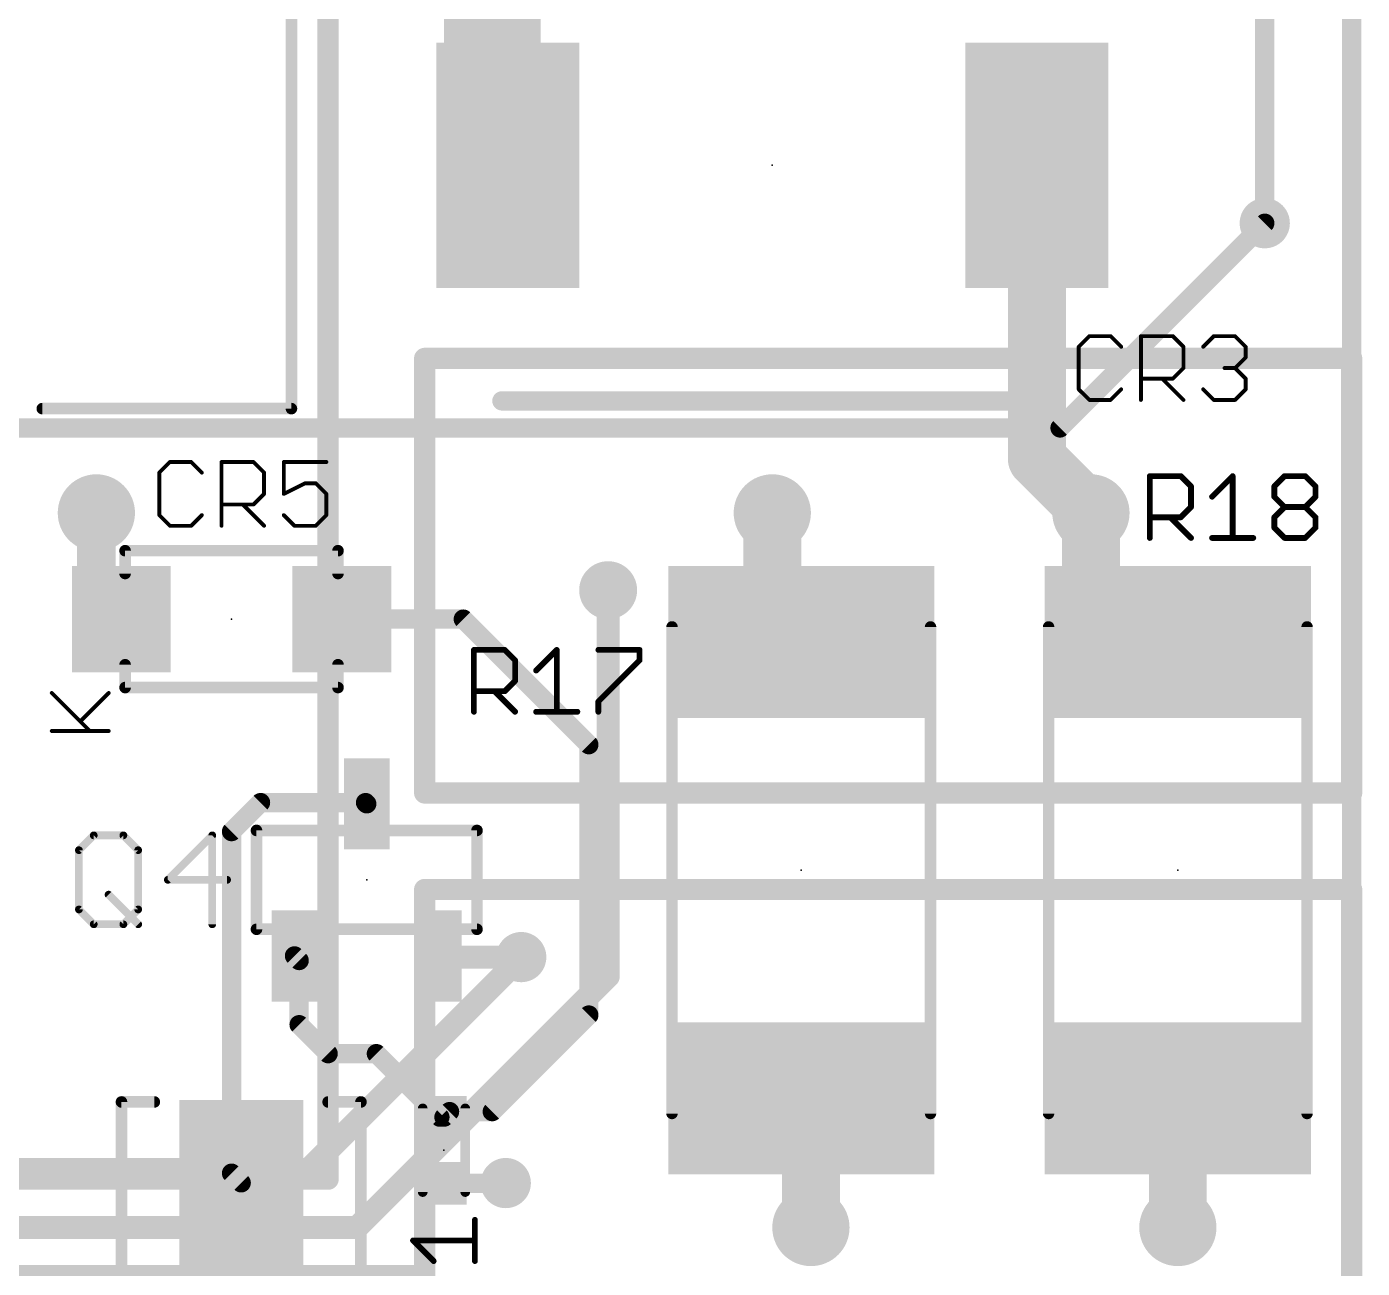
# Model space of a CAD drawing. Extents: x -19 to 124, y 0 to 88.
# Drawn here: x 83.67 to 101.23, y 42.64 to 58.97 of the extents above; entities that cross this region are included whole.
import ezdxf

# ---------------------------------------------------------------- set-up
doc = ezdxf.new("R2010")
doc.units = 0
for name, color, linetype in [('1', 12, 'CONTINUOUS'), ('15', 21, 'CONTINUOUS'), ('16', 132, 'CONTINUOUS'), ('18', 110, 'CONTINUOUS'), ('2', 110, 'CONTINUOUS'), ('21', 253, 'CONTINUOUS'), ('23', 53, 'CONTINUOUS'), ('25', 253, 'CONTINUOUS')]:
    doc.layers.add(name, color=color, linetype=linetype)

# ---------------------------------------------------------------- blocks, each defined once
blk = doc.blocks.new('RECT')
blk.add_solid([(-0.5, -0.5), (0.5, -0.5), (-0.5, 0.5), (0.5, 0.5)])
blk = doc.blocks.new('ROUNDV')
at = {"const_width": 0.5}
blk.add_lwpolyline([(0, -0.25, 1), (0, 0.25, 1), (0, -0.25)], format="xyb", dxfattribs=at)

msp = doc.modelspace()

# ---------------------------------------------------------------- linework, layer by layer
at = {"layer": '1'}
for points, const_width in [([(89.789, 61.341), (89.789, 57.3532)], 1.27), ([(99.949, 56.388), (99.949, 61.837)], 0.254), ([(89.789, 57.3532), (89.9922, 57.15)], 1.27), ([(96.9518, 57.15), (96.9518, 53.2892)], 0.762), ([(96.9518, 53.2892), (97.663, 52.578)], 0.762), ([(93.472, 52.578), (93.472, 50.879)], 0.762), ([(97.663, 50.879), (97.663, 52.578)], 0.762), ([(84.582, 51.181), (84.582, 52.578)], 0.508), ([(84.91, 51.181), (84.582, 51.181)], 0.508), ([(87.81, 51.181), (89.408, 51.181)], 0.254), ([(89.408, 51.181), (91.059, 49.53)], 0.254), ([(93.472, 50.879), (93.853, 50.879)], 0.762), ([(98.806, 50.879), (97.663, 50.879)], 0.762), ([(91.059, 49.53), (91.059, 45.974)], 0.254), ([(86.36, 48.387), (86.741, 48.768)], 0.254), ([(86.741, 48.768), (88.122, 48.768)], 0.254), ([(88.122, 48.768), (88.138, 48.752)], 0.254), ([(86.36, 43.8942), (86.36, 48.387)], 0.254), ([(89.088, 46.736), (89.088, 46.752)], 0.3048), ([(87.249, 46.691), (87.188, 46.752)], 0.254), ([(87.249, 45.847), (87.249, 46.691)], 0.254), ([(90.17, 46.736), (89.088, 46.736)], 0.3048), ([(91.059, 45.974), (89.789, 44.704)], 0.254), ([(87.63, 45.466), (87.249, 45.847)], 0.254), ([(88.265, 45.466), (87.63, 45.466)], 0.254), ([(89.1, 44.631), (88.265, 45.466)], 0.254), ([(93.853, 44.879), (93.98, 44.752)], 0.762), ([(98.806, 44.879), (98.806, 43.18)], 0.762), ([(93.98, 44.752), (93.98, 43.18)], 0.762), ([(89.227, 44.704), (89.154, 44.631)], 0.254), ([(89.789, 44.704), (89.227, 44.704)], 0.254), ([(89.154, 44.631), (89.1, 44.631)], 0.254), ([(86.487, 43.7672), (86.36, 43.8942)], 0.254), ([(89.154, 43.761), (89.916, 43.761)], 0.254), ([(89.916, 43.761), (89.9668, 43.7642)], 0.254)]:
    msp.add_lwpolyline(points, dxfattribs=dict(at, const_width=const_width))
for points, const_width in [([(90.0135, 57.5777, 1), (89.5645, 57.1287)], 0.635), ([(89.4715, 57.3532, 1), (90.1065, 57.3532)], 0.635), ([(89.7677, 56.9255, 1), (90.2167, 57.3745)], 0.635), ([(97.1423, 57.15, 1), (96.7613, 57.15)], 0.381), ([(99.8855, 56.388, 1), (100.0125, 56.388)], 0.127), ([(97.0865, 53.4239, 1), (96.8171, 53.1545)], 0.381), ([(96.7613, 53.2892, 1), (97.1423, 53.2892)], 0.381), ([(93.6625, 52.578, 1), (93.2815, 52.578)], 0.381), ([(97.8535, 52.578, 1), (97.4725, 52.578)], 0.381), ([(97.5283, 52.4433, 1), (97.7977, 52.7127)], 0.381), ([(84.709, 52.578, 1), (84.455, 52.578)], 0.254), ([(84.582, 51.308, 1), (84.582, 51.054)], 0.254), ([(84.455, 51.181, 1), (84.709, 51.181)], 0.254), ([(84.91, 51.054, 1), (84.91, 51.308)], 0.254), ([(87.81, 51.2445, 1), (87.81, 51.1175)], 0.127), ([(89.4529, 51.2259, 1), (89.3631, 51.1361)], 0.127), ([(89.408, 51.1175, 1), (89.408, 51.2445)], 0.127), ([(93.472, 51.0695, 1), (93.472, 50.6885)], 0.381), ([(93.853, 50.6885, 1), (93.853, 51.0695)], 0.381), ([(97.663, 51.0695, 1), (97.663, 50.6885)], 0.381), ([(98.806, 50.6885, 1), (98.806, 51.0695)], 0.381), ([(93.2815, 50.879, 1), (93.6625, 50.879)], 0.381), ([(97.4725, 50.879, 1), (97.8535, 50.879)], 0.381), ([(91.1225, 49.53, 1), (90.9955, 49.53)], 0.127), ([(91.0141, 49.4851, 1), (91.1039, 49.5749)], 0.127), ([(86.741, 48.8315, 1), (86.741, 48.7045)], 0.127), ([(86.7859, 48.7231, 1), (86.6961, 48.8129)], 0.127), ([(88.1669, 48.8129, 1), (88.0771, 48.7231)], 0.127), ([(88.0931, 48.7071, 1), (88.1829, 48.7969)], 0.127), ([(88.122, 48.7045, 1), (88.122, 48.8315)], 0.127), ([(86.4235, 48.387, 1), (86.2965, 48.387)], 0.127), ([(86.3151, 48.4319, 1), (86.4049, 48.3421)], 0.127), ([(89.1642, 46.752, 1), (89.0118, 46.752)], 0.1524), ([(87.2329, 46.7969, 1), (87.1431, 46.7071)], 0.127), ([(87.3125, 46.691, 1), (87.1855, 46.691)], 0.127), ([(87.2041, 46.6461, 1), (87.2939, 46.7359)], 0.127), ([(89.088, 46.8122, 1), (89.088, 46.6598)], 0.1524), ([(89.0118, 46.736, 1), (89.1642, 46.736)], 0.1524), ([(90.17, 46.6598, 1), (90.17, 46.8122)], 0.1524), ([(90.9955, 45.974, 1), (91.1225, 45.974)], 0.127), ([(91.1039, 45.9291, 1), (91.0141, 46.0189)], 0.127), ([(87.2939, 45.8919, 1), (87.2041, 45.8021)], 0.127), ([(87.1855, 45.847, 1), (87.3125, 45.847)], 0.127), ([(87.63, 45.5295, 1), (87.63, 45.4025)], 0.127), ([(87.5851, 45.4211, 1), (87.6749, 45.5109)], 0.127), ([(88.3099, 45.5109, 1), (88.2201, 45.4211)], 0.127), ([(88.265, 45.4025, 1), (88.265, 45.5295)], 0.127), ([(93.9877, 45.0137, 1), (93.7183, 44.7443)], 0.381), ([(98.9965, 44.879, 1), (98.6155, 44.879)], 0.381), ([(94.1705, 44.752, 1), (93.7895, 44.752)], 0.381), ([(93.8453, 44.6173, 1), (94.1147, 44.8867)], 0.381), ([(89.227, 44.7675, 1), (89.227, 44.6405)], 0.127), ([(89.2719, 44.6591, 1), (89.1821, 44.7489)], 0.127), ([(89.7441, 44.7489, 1), (89.8339, 44.6591)], 0.127), ([(89.789, 44.6405, 1), (89.789, 44.7675)], 0.127), ([(89.1, 44.6945, 1), (89.1, 44.5675)], 0.127), ([(89.0551, 44.5861, 1), (89.1449, 44.6759)], 0.127), ([(89.1091, 44.6759, 1), (89.1989, 44.5861)], 0.127), ([(89.154, 44.5675, 1), (89.154, 44.6945)], 0.127), ([(86.4049, 43.9391, 1), (86.3151, 43.8493)], 0.127), ([(86.2965, 43.8942, 1), (86.4235, 43.8942)], 0.127), ([(86.4421, 43.7223, 1), (86.5319, 43.8121)], 0.127), ([(89.154, 43.8245, 1), (89.154, 43.6975)], 0.127), ([(89.912, 43.8244, 1), (89.92, 43.6976)], 0.127), ([(89.916, 43.6975, 1), (89.916, 43.8245)], 0.127), ([(89.9708, 43.7008, 1), (89.9628, 43.8276)], 0.127), ([(93.7895, 43.18, 1), (94.1705, 43.18)], 0.381), ([(98.6155, 43.18, 1), (98.9965, 43.18)], 0.381)]:
    msp.add_lwpolyline(points, format="xyb", dxfattribs=dict(at, const_width=const_width))
at = {"layer": '15', "const_width": 0.2794}
for points in [[(87.63, 43.815), (87.63, 66.04)], [(88.9, 54.61), (101.092, 54.61)], [(88.9, 48.895), (88.9, 54.61)], [(101.092, 54.61), (101.092, 48.895)], [(101.092, 48.895), (88.9, 48.895)], [(88.9, 47.625), (101.092, 47.625)], [(88.9, 42.545), (88.9, 47.625)], [(101.092, 47.625), (101.092, 32.258)], [(80.01, 43.815), (87.63, 43.815)], [(68.58, 42.545), (88.9, 42.545)]]:
    msp.add_lwpolyline(points, dxfattribs=at)
at = {"layer": '15', "const_width": 0.1397}
for points in [[(88.9, 54.6799, 1), (88.9, 54.5401)], [(88.9699, 54.61, 1), (88.8302, 54.61)], [(101.1619, 54.61, 1), (101.0221, 54.61)], [(101.092, 54.5401, 1), (101.092, 54.6799)], [(88.9, 48.9649, 1), (88.9, 48.8252)], [(101.092, 48.8252, 1), (101.092, 48.9649)], [(88.8302, 48.895, 1), (88.9699, 48.895)], [(101.0221, 48.895, 1), (101.1619, 48.895)], [(88.9, 47.6949, 1), (88.9, 47.5551)], [(88.9699, 47.625, 1), (88.8302, 47.625)], [(101.1619, 47.625, 1), (101.0221, 47.625)], [(101.092, 47.5551, 1), (101.092, 47.6949)], [(87.63, 43.7452, 1), (87.63, 43.8849)], [(87.5602, 43.815, 1), (87.6999, 43.815)], [(88.9, 42.4751, 1), (88.9, 42.6149)]]:
    msp.add_lwpolyline(points, format="xyb", dxfattribs=at)
at = {"layer": '16'}
for points, const_width in [([(97.2566, 53.6956), (99.949, 56.388)], 0.254), ([(56.2356, 53.6956), (97.2566, 53.6956)], 0.254), ([(91.313, 46.482), (91.313, 51.562)], 0.3048), ([(87.376, 43.942), (90.17, 46.736)], 0.3048), ([(88.011, 43.18), (91.313, 46.482)], 0.3048), ([(65.659, 43.942), (87.376, 43.942)], 0.3048), ([(77.47, 43.18), (88.011, 43.18)], 0.3048)]:
    msp.add_lwpolyline(points, dxfattribs=dict(at, const_width=const_width))
for points, const_width in [([(99.9939, 56.3431, 1), (99.9041, 56.4329)], 0.127), ([(97.2117, 53.7405, 1), (97.3015, 53.6507)], 0.127), ([(97.2566, 53.6321, 1), (97.2566, 53.7591)], 0.127), ([(91.3892, 51.562, 1), (91.2368, 51.562)], 0.1524), ([(90.2239, 46.6821, 1), (90.1161, 46.7899)], 0.1524), ([(91.2368, 46.482, 1), (91.3892, 46.482)], 0.1524), ([(91.3669, 46.4281, 1), (91.2591, 46.5359)], 0.1524), ([(87.376, 43.8658, 1), (87.376, 44.0182)], 0.1524), ([(87.3221, 43.9959, 1), (87.4299, 43.8881)], 0.1524), ([(87.9571, 43.2339, 1), (88.0649, 43.1261)], 0.1524), ([(88.011, 43.1038, 1), (88.011, 43.2562)], 0.1524)]:
    msp.add_lwpolyline(points, format="xyb", dxfattribs=dict(at, const_width=const_width))
at = {"layer": '2', "const_width": 0.254}
msp.add_lwpolyline([(101.092, 32.258), (101.092, 82.042)], dxfattribs=at)
at = {"layer": '21'}
for points, const_width in [([(87.1474, 53.9496), (87.1474, 66.7004)], 0.1524), ([(89.916, 54.0512), (97.028, 54.0512)], 0.254), ([(83.8708, 53.9496), (87.1474, 53.9496)], 0.1524), ([(87.76, 52.081), (84.96, 52.081)], 0.1524), ([(84.96, 52.081), (84.96, 51.781)], 0.1524), ([(87.76, 51.781), (87.76, 52.081)], 0.1524), ([(92.153, 51.079), (92.153, 44.679)], 0.15), ([(95.553, 51.079), (95.553, 44.679)], 0.15), ([(97.106, 51.079), (97.106, 44.679)], 0.15), ([(100.506, 51.079), (100.506, 44.679)], 0.15), ([(84.96, 50.581), (84.96, 50.281)], 0.1524), ([(87.76, 50.281), (87.76, 50.581)], 0.1524), ([(84.96, 50.281), (87.76, 50.281)], 0.1524), ([(84.4947, 49.7098), (83.9948, 50.2097)], 0.0508), ([(84.3697, 49.8347), (84.7446, 50.2097)], 0.0508), ([(83.9948, 49.7098), (84.7446, 49.7098)], 0.0508), ([(89.588, 48.402), (86.688, 48.402)], 0.1524), ([(86.688, 48.402), (86.688, 47.102)], 0.1524), ([(89.588, 47.102), (89.588, 48.402)], 0.1524), ([(86.688, 47.102), (89.588, 47.102)], 0.1524), ([(84.9122, 44.831), (84.9122, 38.989)], 0.1524), ([(85.344, 44.831), (84.9122, 44.831)], 0.1524), ([(88.0618, 44.831), (87.63, 44.831)], 0.1524), ([(88.0618, 38.989), (88.0618, 44.831)], 0.1524), ([(88.874, 43.646), (88.874, 44.746)], 0.127), ([(89.434, 43.646), (89.434, 44.746)], 0.127)]:
    msp.add_lwpolyline(points, dxfattribs=dict(at, const_width=const_width))
for points, const_width in [([(89.916, 54.1147, 1), (89.916, 53.9877)], 0.127), ([(97.028, 53.9877, 1), (97.028, 54.1147)], 0.127), ([(83.8708, 53.9877, 1), (83.8708, 53.9115)], 0.0762), ([(87.1093, 53.9496, 1), (87.1855, 53.9496)], 0.0762), ([(87.1474, 53.9115, 1), (87.1474, 53.9877)], 0.0762), ([(84.96, 52.1191, 1), (84.96, 52.0429)], 0.0762), ([(84.9981, 52.081, 1), (84.9219, 52.081)], 0.0762), ([(87.7981, 52.081, 1), (87.7219, 52.081)], 0.0762), ([(87.76, 52.0429, 1), (87.76, 52.1191)], 0.0762), ([(84.9219, 51.781, 1), (84.9981, 51.781)], 0.0762), ([(87.7219, 51.781, 1), (87.7981, 51.781)], 0.0762), ([(92.1905, 51.079, 1), (92.1155, 51.079)], 0.075), ([(95.5905, 51.079, 1), (95.5155, 51.079)], 0.075), ([(97.1435, 51.079, 1), (97.0685, 51.079)], 0.075), ([(100.5435, 51.079, 1), (100.4685, 51.079)], 0.075), ([(84.9981, 50.581, 1), (84.9219, 50.581)], 0.0762), ([(87.7981, 50.581, 1), (87.7219, 50.581)], 0.0762), ([(84.96, 50.3191, 1), (84.96, 50.2429)], 0.0762), ([(84.9219, 50.281, 1), (84.9981, 50.281)], 0.0762), ([(87.7219, 50.281, 1), (87.7981, 50.281)], 0.0762), ([(87.76, 50.2429, 1), (87.76, 50.3191)], 0.0762), ([(84.0037, 50.2186, 1), (83.9858, 50.2007)], 0.0254), ([(84.7536, 50.2007, 1), (84.7356, 50.2186)], 0.0254), ([(83.9948, 49.7225, 1), (83.9948, 49.6971)], 0.0254), ([(84.3607, 49.8437, 1), (84.3787, 49.8258)], 0.0254), ([(84.4857, 49.7008, 1), (84.5036, 49.7188)], 0.0254), ([(84.7446, 49.6971, 1), (84.7446, 49.7225)], 0.0254), ([(86.688, 48.4401, 1), (86.688, 48.3639)], 0.0762), ([(86.7261, 48.402, 1), (86.6499, 48.402)], 0.0762), ([(89.6261, 48.402, 1), (89.5499, 48.402)], 0.0762), ([(89.588, 48.3639, 1), (89.588, 48.4401)], 0.0762), ([(86.688, 47.1401, 1), (86.688, 47.0639)], 0.0762), ([(86.6499, 47.102, 1), (86.7261, 47.102)], 0.0762), ([(89.5499, 47.102, 1), (89.6261, 47.102)], 0.0762), ([(89.588, 47.0639, 1), (89.588, 47.1401)], 0.0762), ([(84.9503, 44.831, 1), (84.8741, 44.831)], 0.0762), ([(84.9122, 44.8691, 1), (84.9122, 44.7929)], 0.0762), ([(85.344, 44.7929, 1), (85.344, 44.8691)], 0.0762), ([(87.63, 44.8691, 1), (87.63, 44.7929)], 0.0762), ([(88.0999, 44.831, 1), (88.0237, 44.831)], 0.0762), ([(88.0618, 44.7929, 1), (88.0618, 44.8691)], 0.0762), ([(88.9058, 44.746, 1), (88.8423, 44.746)], 0.0635), ([(89.4657, 44.746, 1), (89.4022, 44.746)], 0.0635), ([(92.1155, 44.679, 1), (92.1905, 44.679)], 0.075), ([(95.5155, 44.679, 1), (95.5905, 44.679)], 0.075), ([(97.0685, 44.679, 1), (97.1435, 44.679)], 0.075), ([(100.4685, 44.679, 1), (100.5435, 44.679)], 0.075), ([(88.8423, 43.646, 1), (88.9058, 43.646)], 0.0635), ([(89.4022, 43.646, 1), (89.4657, 43.646)], 0.0635)]:
    msp.add_lwpolyline(points, format="xyb", dxfattribs=dict(at, const_width=const_width))
at = {"layer": '23'}
for p in [(93.472, 57.15), (86.36, 51.181), (93.853, 47.879), (98.806, 47.879), (88.138, 47.752), (89.154, 44.196)]:
    msp.add_point(p, dxfattribs=at)
at = {"layer": '25'}
for points, const_width in [([(97.6418, 54.9028), (97.5019, 54.763)], 0.0508), ([(97.9214, 54.9028), (97.6418, 54.9028)], 0.0508), ([(98.0612, 54.763), (97.9214, 54.9028)], 0.0508), ([(98.3205, 54.0639), (98.3205, 54.9028)], 0.0508), ([(98.3205, 54.9028), (98.74, 54.9028)], 0.0508), ([(98.74, 54.9028), (98.8798, 54.763)], 0.0508), ([(99.1391, 54.763), (99.2789, 54.9028)], 0.0508), ([(99.2789, 54.9028), (99.5585, 54.9028)], 0.0508), ([(99.5585, 54.9028), (99.6984, 54.763)], 0.0508), ([(97.5019, 54.763), (97.5019, 54.2037)], 0.0508), ([(98.8798, 54.763), (98.8798, 54.4834)], 0.0508), ([(99.6984, 54.6232), (99.5585, 54.4834)], 0.0508), ([(99.6984, 54.763), (99.6984, 54.6232)], 0.0508), ([(98.8798, 54.4834), (98.74, 54.3435)], 0.0508), ([(99.5585, 54.4834), (99.4187, 54.4834)], 0.0508), ([(99.5585, 54.4834), (99.6984, 54.3435)], 0.0508), ([(98.74, 54.3435), (98.3205, 54.3435)], 0.0508), ([(98.6001, 54.3435), (98.8798, 54.0639)], 0.0508), ([(99.6984, 54.3435), (99.6984, 54.2037)], 0.0508), ([(97.5019, 54.2037), (97.6418, 54.0639)], 0.0508), ([(97.9214, 54.0639), (98.0612, 54.2037)], 0.0508), ([(99.2789, 54.0639), (99.1391, 54.2037)], 0.0508), ([(99.6984, 54.2037), (99.5585, 54.0639)], 0.0508), ([(97.6418, 54.0639), (97.9214, 54.0639)], 0.0508), ([(99.5585, 54.0639), (99.2789, 54.0639)], 0.0508), ([(85.5498, 53.2478), (85.4099, 53.108)], 0.0508), ([(85.8294, 53.2478), (85.5498, 53.2478)], 0.0508), ([(85.9692, 53.108), (85.8294, 53.2478)], 0.0508), ([(86.2285, 52.4089), (86.2285, 53.2478)], 0.0508), ([(86.2285, 53.2478), (86.648, 53.2478)], 0.0508), ([(86.648, 53.2478), (86.7878, 53.108)], 0.0508), ([(87.6064, 53.2478), (87.0471, 53.2478)], 0.0508), ([(87.0471, 53.2478), (87.0471, 52.8284)], 0.0508), ([(85.4099, 53.108), (85.4099, 52.5487)], 0.0508), ([(86.7878, 53.108), (86.7878, 52.8284)], 0.0508), ([(98.4372, 52.2486), (98.4372, 53.0621)], 0.0762), ([(98.4372, 53.0621), (98.844, 53.0621)], 0.0762), ([(98.844, 53.0621), (98.9796, 52.9265)], 0.0762), ([(99.2558, 52.7909), (99.527, 53.0621)], 0.0762), ([(99.527, 53.0621), (99.527, 52.2486)], 0.0762), ([(100.0744, 52.9265), (100.21, 53.0621)], 0.0762), ([(100.21, 53.0621), (100.4811, 53.0621)], 0.0762), ([(100.4811, 53.0621), (100.6167, 52.9265)], 0.0762), ([(87.0471, 52.8284), (87.3267, 52.9682)], 0.0508), ([(87.3267, 52.9682), (87.4665, 52.9682)], 0.0508), ([(87.4665, 52.9682), (87.6064, 52.8284)], 0.0508), ([(98.9796, 52.9265), (98.9796, 52.6553)], 0.0762), ([(100.0744, 52.7909), (100.0744, 52.9265)], 0.0762), ([(100.6167, 52.9265), (100.6167, 52.7909)], 0.0762), ([(86.648, 52.6885), (86.2285, 52.6885)], 0.0508), ([(86.5081, 52.6885), (86.7878, 52.4089)], 0.0508), ([(86.7878, 52.8284), (86.648, 52.6885)], 0.0508), ([(87.6064, 52.8284), (87.6064, 52.5487)], 0.0508), ([(100.21, 52.6553), (100.0744, 52.7909)], 0.0762), ([(100.6167, 52.7909), (100.4811, 52.6553)], 0.0762), ([(85.4099, 52.5487), (85.5498, 52.4089)], 0.0508), ([(85.8294, 52.4089), (85.9692, 52.5487)], 0.0508), ([(87.1869, 52.4089), (87.0471, 52.5487)], 0.0508), ([(87.6064, 52.5487), (87.4665, 52.4089)], 0.0508), ([(98.844, 52.5198), (98.4372, 52.5198)], 0.0762), ([(98.7084, 52.5198), (98.9796, 52.2486)], 0.0762), ([(98.9796, 52.6553), (98.844, 52.5198)], 0.0762), ([(100.0744, 52.5198), (100.21, 52.6553)], 0.0762), ([(100.0744, 52.3842), (100.0744, 52.5198)], 0.0762), ([(100.21, 52.6553), (100.4811, 52.6553)], 0.0762), ([(100.4811, 52.6553), (100.6167, 52.5198)], 0.0762), ([(100.6167, 52.5198), (100.6167, 52.3842)], 0.0762), ([(85.5498, 52.4089), (85.8294, 52.4089)], 0.0508), ([(87.4665, 52.4089), (87.1869, 52.4089)], 0.0508), ([(100.21, 52.2486), (100.0744, 52.3842)], 0.0762), ([(100.6167, 52.3842), (100.4811, 52.2486)], 0.0762), ([(99.2558, 52.2486), (99.7981, 52.2486)], 0.0762), ([(100.4811, 52.2486), (100.21, 52.2486)], 0.0762), ([(89.5472, 49.9626), (89.5472, 50.7761)], 0.0762), ([(89.5472, 50.7761), (89.954, 50.7761)], 0.0762), ([(89.954, 50.7761), (90.0896, 50.6405)], 0.0762), ([(90.3658, 50.5049), (90.637, 50.7761)], 0.0762), ([(90.637, 50.7761), (90.637, 49.9626)], 0.0762), ([(91.1844, 50.7761), (91.7267, 50.7761)], 0.0762), ([(91.7267, 50.7761), (91.7267, 50.6405)], 0.0762), ([(90.0896, 50.6405), (90.0896, 50.3693)], 0.0762), ([(91.7267, 50.6405), (91.1844, 50.0982)], 0.0762), ([(89.954, 50.2338), (89.5472, 50.2338)], 0.0762), ([(89.8184, 50.2338), (90.0896, 49.9626)], 0.0762), ([(90.0896, 50.3693), (89.954, 50.2338)], 0.0762), ([(91.1844, 50.0982), (91.1844, 49.9626)], 0.0762), ([(90.3658, 49.9626), (90.9081, 49.9626)], 0.0762), ([(84.3524, 48.1423), (84.5473, 48.3372)], 0.1016), ([(84.5473, 48.3372), (84.9371, 48.3372)], 0.1016), ([(84.9371, 48.3372), (85.132, 48.1423)], 0.1016), ([(86.1065, 48.3372), (85.5218, 47.7525)], 0.1016), ([(86.1065, 47.1678), (86.1065, 48.3372)], 0.1016), ([(84.3524, 47.3627), (84.3524, 48.1423)], 0.1016), ([(85.132, 48.1423), (85.132, 47.3627)], 0.1016), ([(85.5218, 47.7525), (86.3014, 47.7525)], 0.1016), ([(84.7422, 47.5576), (85.132, 47.1678)], 0.1016), ([(84.5473, 47.1678), (84.3524, 47.3627)], 0.1016), ([(85.132, 47.3627), (84.9371, 47.1678)], 0.1016), ([(84.9371, 47.1678), (84.5473, 47.1678)], 0.1016), ([(89.5604, 42.7384), (89.5604, 43.2807)], 0.0762), ([(89.0181, 42.7384), (88.7469, 43.0096)], 0.0762), ([(88.7469, 43.0096), (89.5604, 43.0096)], 0.0762)]:
    msp.add_lwpolyline(points, dxfattribs=dict(at, const_width=const_width))
for points, const_width in [([(97.6418, 54.9155, 1), (97.6418, 54.8901)], 0.0254), ([(97.6507, 54.8938, 1), (97.6328, 54.9118)], 0.0254), ([(97.9304, 54.9118, 1), (97.9124, 54.8938)], 0.0254), ([(97.9214, 54.8901, 1), (97.9214, 54.9155)], 0.0254), ([(98.3332, 54.9028, 1), (98.3078, 54.9028)], 0.0254), ([(98.3205, 54.9155, 1), (98.3205, 54.8901)], 0.0254), ([(98.7489, 54.9118, 1), (98.731, 54.8938)], 0.0254), ([(98.74, 54.8901, 1), (98.74, 54.9155)], 0.0254), ([(99.2789, 54.9155, 1), (99.2789, 54.8901)], 0.0254), ([(99.2879, 54.8938, 1), (99.2699, 54.9118)], 0.0254), ([(99.5675, 54.9118, 1), (99.5496, 54.8938)], 0.0254), ([(99.5585, 54.8901, 1), (99.5585, 54.9155)], 0.0254), ([(97.5146, 54.763, 1), (97.4892, 54.763)], 0.0254), ([(97.493, 54.772, 1), (97.5109, 54.754)], 0.0254), ([(98.0522, 54.754, 1), (98.0702, 54.772)], 0.0254), ([(98.8925, 54.763, 1), (98.8671, 54.763)], 0.0254), ([(98.8708, 54.754, 1), (98.8888, 54.772)], 0.0254), ([(99.1301, 54.772, 1), (99.1481, 54.754)], 0.0254), ([(99.7111, 54.763, 1), (99.6857, 54.763)], 0.0254), ([(99.6857, 54.6232, 1), (99.7111, 54.6232)], 0.0254), ([(99.6894, 54.754, 1), (99.7073, 54.772)], 0.0254), ([(99.7073, 54.6142, 1), (99.6894, 54.6322)], 0.0254), ([(98.8671, 54.4834, 1), (98.8925, 54.4834)], 0.0254), ([(98.8888, 54.4744, 1), (98.8708, 54.4923)], 0.0254), ([(99.4187, 54.4961, 1), (99.4187, 54.4707)], 0.0254), ([(99.5675, 54.4923, 1), (99.5496, 54.4744)], 0.0254), ([(99.5496, 54.4923, 1), (99.5675, 54.4744)], 0.0254), ([(99.5585, 54.4707, 1), (99.5585, 54.4961)], 0.0254), ([(98.3205, 54.3562, 1), (98.3205, 54.3308)], 0.0254), ([(98.6091, 54.3525, 1), (98.5912, 54.3346)], 0.0254), ([(98.731, 54.3525, 1), (98.7489, 54.3346)], 0.0254), ([(98.74, 54.3308, 1), (98.74, 54.3562)], 0.0254), ([(99.7111, 54.3435, 1), (99.6857, 54.3435)], 0.0254), ([(99.6894, 54.3346, 1), (99.7073, 54.3525)], 0.0254), ([(97.4892, 54.2037, 1), (97.5146, 54.2037)], 0.0254), ([(97.5109, 54.2127, 1), (97.493, 54.1947)], 0.0254), ([(98.0702, 54.1947, 1), (98.0522, 54.2127)], 0.0254), ([(99.1481, 54.2127, 1), (99.1301, 54.1947)], 0.0254), ([(99.6857, 54.2037, 1), (99.7111, 54.2037)], 0.0254), ([(99.7073, 54.1947, 1), (99.6894, 54.2127)], 0.0254), ([(97.6418, 54.0766, 1), (97.6418, 54.0512)], 0.0254), ([(97.6328, 54.0549, 1), (97.6507, 54.0729)], 0.0254), ([(97.9124, 54.0729, 1), (97.9304, 54.0549)], 0.0254), ([(97.9214, 54.0512, 1), (97.9214, 54.0766)], 0.0254), ([(98.3078, 54.0639, 1), (98.3332, 54.0639)], 0.0254), ([(98.8708, 54.0549, 1), (98.8888, 54.0729)], 0.0254), ([(99.2789, 54.0766, 1), (99.2789, 54.0512)], 0.0254), ([(99.2699, 54.0549, 1), (99.2879, 54.0729)], 0.0254), ([(99.5496, 54.0729, 1), (99.5675, 54.0549)], 0.0254), ([(99.5585, 54.0512, 1), (99.5585, 54.0766)], 0.0254), ([(85.5498, 53.2605, 1), (85.5498, 53.2351)], 0.0254), ([(85.5587, 53.2388, 1), (85.5408, 53.2568)], 0.0254), ([(85.8384, 53.2568, 1), (85.8204, 53.2388)], 0.0254), ([(85.8294, 53.2351, 1), (85.8294, 53.2605)], 0.0254), ([(86.2412, 53.2478, 1), (86.2158, 53.2478)], 0.0254), ([(86.2285, 53.2605, 1), (86.2285, 53.2351)], 0.0254), ([(86.6569, 53.2568, 1), (86.639, 53.2388)], 0.0254), ([(86.648, 53.2351, 1), (86.648, 53.2605)], 0.0254), ([(87.0471, 53.2605, 1), (87.0471, 53.2351)], 0.0254), ([(87.0598, 53.2478, 1), (87.0344, 53.2478)], 0.0254), ([(87.6064, 53.2351, 1), (87.6064, 53.2605)], 0.0254), ([(85.4226, 53.108, 1), (85.3972, 53.108)], 0.0254), ([(85.401, 53.117, 1), (85.4189, 53.099)], 0.0254), ([(85.9602, 53.099, 1), (85.9782, 53.117)], 0.0254), ([(86.8005, 53.108, 1), (86.7751, 53.108)], 0.0254), ([(86.7788, 53.099, 1), (86.7968, 53.117)], 0.0254), ([(98.4372, 53.0811, 1), (98.4372, 53.043)], 0.0381), ([(98.4563, 53.0621, 1), (98.4182, 53.0621)], 0.0381), ([(98.8574, 53.0756, 1), (98.8305, 53.0486)], 0.0381), ([(98.844, 53.043, 1), (98.844, 53.0811)], 0.0381), ([(99.546, 53.0621, 1), (99.5079, 53.0621)], 0.0381), ([(99.5404, 53.0486, 1), (99.5135, 53.0756)], 0.0381), ([(100.21, 53.0811, 1), (100.21, 53.043)], 0.0381), ([(100.2234, 53.0486, 1), (100.1965, 53.0756)], 0.0381), ([(100.4946, 53.0756, 1), (100.4677, 53.0486)], 0.0381), ([(100.4811, 53.043, 1), (100.4811, 53.0811)], 0.0381), ([(87.3267, 52.9809, 1), (87.3267, 52.9555)], 0.0254), ([(87.3324, 52.9568, 1), (87.321, 52.9795)], 0.0254), ([(87.4755, 52.9772, 1), (87.4576, 52.9592)], 0.0254), ([(87.4665, 52.9555, 1), (87.4665, 52.9809)], 0.0254), ([(98.9986, 52.9265, 1), (98.9605, 52.9265)], 0.0381), ([(98.9661, 52.913, 1), (98.993, 52.94)], 0.0381), ([(100.0934, 52.9265, 1), (100.0553, 52.9265)], 0.0381), ([(100.0609, 52.94, 1), (100.0879, 52.913)], 0.0381), ([(100.6358, 52.9265, 1), (100.5977, 52.9265)], 0.0381), ([(100.6032, 52.913, 1), (100.6302, 52.94)], 0.0381), ([(86.2285, 52.7012, 1), (86.2285, 52.6758)], 0.0254), ([(86.5171, 52.6975, 1), (86.4992, 52.6796)], 0.0254), ([(86.639, 52.6975, 1), (86.6569, 52.6796)], 0.0254), ([(86.648, 52.6758, 1), (86.648, 52.7012)], 0.0254), ([(86.7751, 52.8284, 1), (86.8005, 52.8284)], 0.0254), ([(86.7968, 52.8194, 1), (86.7788, 52.8373)], 0.0254), ([(87.0414, 52.8397, 1), (87.0528, 52.817)], 0.0254), ([(87.0344, 52.8284, 1), (87.0598, 52.8284)], 0.0254), ([(87.6191, 52.8284, 1), (87.5937, 52.8284)], 0.0254), ([(87.5974, 52.8194, 1), (87.6153, 52.8373)], 0.0254), ([(99.2423, 52.8044, 1), (99.2693, 52.7775)], 0.0381), ([(100.0879, 52.8044, 1), (100.0609, 52.7775)], 0.0381), ([(100.0553, 52.7909, 1), (100.0934, 52.7909)], 0.0381), ([(100.5977, 52.7909, 1), (100.6358, 52.7909)], 0.0381), ([(100.6302, 52.7775, 1), (100.6032, 52.8044)], 0.0381), ([(85.3972, 52.5487, 1), (85.4226, 52.5487)], 0.0254), ([(85.4189, 52.5577, 1), (85.401, 52.5397)], 0.0254), ([(85.9782, 52.5397, 1), (85.9602, 52.5577)], 0.0254), ([(87.0561, 52.5577, 1), (87.0381, 52.5397)], 0.0254), ([(87.5937, 52.5487, 1), (87.6191, 52.5487)], 0.0254), ([(87.6153, 52.5397, 1), (87.5974, 52.5577)], 0.0254), ([(98.4372, 52.5388, 1), (98.4372, 52.5007)], 0.0381), ([(98.7219, 52.5332, 1), (98.6949, 52.5063)], 0.0381), ([(98.8305, 52.5332, 1), (98.8574, 52.5063)], 0.0381), ([(98.844, 52.5007, 1), (98.844, 52.5388)], 0.0381), ([(98.9605, 52.6553, 1), (98.9986, 52.6553)], 0.0381), ([(98.993, 52.6419, 1), (98.9661, 52.6688)], 0.0381), ([(100.0934, 52.5198, 1), (100.0553, 52.5198)], 0.0381), ([(100.0609, 52.5332, 1), (100.0879, 52.5063)], 0.0381), ([(100.21, 52.6744, 1), (100.21, 52.6363)], 0.0381), ([(100.2234, 52.6419, 1), (100.1965, 52.6688)], 0.0381), ([(100.1965, 52.6419, 1), (100.2234, 52.6688)], 0.0381), ([(100.4946, 52.6688, 1), (100.4677, 52.6419)], 0.0381), ([(100.4677, 52.6688, 1), (100.4946, 52.6419)], 0.0381), ([(100.4811, 52.6363, 1), (100.4811, 52.6744)], 0.0381), ([(100.6358, 52.5198, 1), (100.5977, 52.5198)], 0.0381), ([(100.6032, 52.5063, 1), (100.6302, 52.5332)], 0.0381), ([(85.5498, 52.4216, 1), (85.5498, 52.3962)], 0.0254), ([(85.5408, 52.3999, 1), (85.5587, 52.4179)], 0.0254), ([(85.8204, 52.4179, 1), (85.8384, 52.3999)], 0.0254), ([(85.8294, 52.3962, 1), (85.8294, 52.4216)], 0.0254), ([(86.2158, 52.4089, 1), (86.2412, 52.4089)], 0.0254), ([(86.7788, 52.3999, 1), (86.7968, 52.4179)], 0.0254), ([(87.1869, 52.4216, 1), (87.1869, 52.3962)], 0.0254), ([(87.1779, 52.3999, 1), (87.1959, 52.4179)], 0.0254), ([(87.4576, 52.4179, 1), (87.4755, 52.3999)], 0.0254), ([(87.4665, 52.3962, 1), (87.4665, 52.4216)], 0.0254), ([(100.0879, 52.3977, 1), (100.0609, 52.3707)], 0.0381), ([(100.0553, 52.3842, 1), (100.0934, 52.3842)], 0.0381), ([(100.5977, 52.3842, 1), (100.6358, 52.3842)], 0.0381), ([(100.6302, 52.3707, 1), (100.6032, 52.3977)], 0.0381), ([(98.4182, 52.2486, 1), (98.4563, 52.2486)], 0.0381), ([(98.9661, 52.2351, 1), (98.993, 52.2621)], 0.0381), ([(99.2558, 52.2677, 1), (99.2558, 52.2296)], 0.0381), ([(99.5079, 52.2486, 1), (99.546, 52.2486)], 0.0381), ([(99.7981, 52.2296, 1), (99.7981, 52.2677)], 0.0381), ([(100.21, 52.2677, 1), (100.21, 52.2296)], 0.0381), ([(100.1965, 52.2351, 1), (100.2234, 52.2621)], 0.0381), ([(100.4677, 52.2621, 1), (100.4946, 52.2351)], 0.0381), ([(100.4811, 52.2296, 1), (100.4811, 52.2677)], 0.0381), ([(89.5472, 50.7951, 1), (89.5472, 50.757)], 0.0381), ([(89.5663, 50.7761, 1), (89.5282, 50.7761)], 0.0381), ([(89.9674, 50.7896, 1), (89.9405, 50.7626)], 0.0381), ([(89.954, 50.757, 1), (89.954, 50.7951)], 0.0381), ([(90.656, 50.7761, 1), (90.6179, 50.7761)], 0.0381), ([(90.6504, 50.7626, 1), (90.6235, 50.7896)], 0.0381), ([(91.1844, 50.7951, 1), (91.1844, 50.757)], 0.0381), ([(91.7458, 50.7761, 1), (91.7077, 50.7761)], 0.0381), ([(91.7267, 50.757, 1), (91.7267, 50.7951)], 0.0381), ([(90.1086, 50.6405, 1), (90.0705, 50.6405)], 0.0381), ([(90.0761, 50.627, 1), (90.103, 50.654)], 0.0381), ([(91.7077, 50.6405, 1), (91.7458, 50.6405)], 0.0381), ([(91.7402, 50.627, 1), (91.7132, 50.654)], 0.0381), ([(90.3523, 50.5184, 1), (90.3793, 50.4915)], 0.0381), ([(89.5472, 50.2528, 1), (89.5472, 50.2147)], 0.0381), ([(89.8319, 50.2472, 1), (89.8049, 50.2203)], 0.0381), ([(89.9405, 50.2472, 1), (89.9674, 50.2203)], 0.0381), ([(89.954, 50.2147, 1), (89.954, 50.2528)], 0.0381), ([(90.0705, 50.3693, 1), (90.1086, 50.3693)], 0.0381), ([(90.103, 50.3559, 1), (90.0761, 50.3828)], 0.0381), ([(91.2034, 50.0982, 1), (91.1653, 50.0982)], 0.0381), ([(91.1709, 50.1117, 1), (91.1979, 50.0847)], 0.0381), ([(89.5282, 49.9626, 1), (89.5663, 49.9626)], 0.0381), ([(90.0761, 49.9491, 1), (90.103, 49.9761)], 0.0381), ([(90.3658, 49.9817, 1), (90.3658, 49.9436)], 0.0381), ([(90.6179, 49.9626, 1), (90.656, 49.9626)], 0.0381), ([(90.9081, 49.9436, 1), (90.9081, 49.9817)], 0.0381), ([(91.1653, 49.9626, 1), (91.2034, 49.9626)], 0.0381), ([(84.5473, 48.3626, 1), (84.5473, 48.3118)], 0.0508), ([(84.5653, 48.3192, 1), (84.5293, 48.3552)], 0.0508), ([(84.9551, 48.3552, 1), (84.9191, 48.3192)], 0.0508), ([(84.9371, 48.3118, 1), (84.9371, 48.3626)], 0.0508), ([(86.1319, 48.3372, 1), (86.0811, 48.3372)], 0.0508), ([(86.1245, 48.3192, 1), (86.0885, 48.3552)], 0.0508), ([(84.3344, 48.1603, 1), (84.3704, 48.1243)], 0.0508), ([(84.3778, 48.1423, 1), (84.327, 48.1423)], 0.0508), ([(85.1574, 48.1423, 1), (85.1066, 48.1423)], 0.0508), ([(85.114, 48.1243, 1), (85.15, 48.1603)], 0.0508), ([(85.5038, 47.7705, 1), (85.5398, 47.7345)], 0.0508), ([(85.5218, 47.7779, 1), (85.5218, 47.7271)], 0.0508), ([(86.3014, 47.7271, 1), (86.3014, 47.7779)], 0.0508), ([(84.7602, 47.5756, 1), (84.7242, 47.5396)], 0.0508), ([(84.3704, 47.3807, 1), (84.3344, 47.3447)], 0.0508), ([(84.327, 47.3627, 1), (84.3778, 47.3627)], 0.0508), ([(85.1066, 47.3627, 1), (85.1574, 47.3627)], 0.0508), ([(85.15, 47.3447, 1), (85.114, 47.3807)], 0.0508), ([(84.5473, 47.1932, 1), (84.5473, 47.1424)], 0.0508), ([(84.5293, 47.1498, 1), (84.5653, 47.1858)], 0.0508), ([(84.9191, 47.1858, 1), (84.9551, 47.1498)], 0.0508), ([(84.9371, 47.1424, 1), (84.9371, 47.1932)], 0.0508), ([(85.114, 47.1498, 1), (85.15, 47.1858)], 0.0508), ([(86.0811, 47.1678, 1), (86.1319, 47.1678)], 0.0508), ([(89.5794, 43.2807, 1), (89.5414, 43.2807)], 0.0381), ([(88.7604, 43.023, 1), (88.7334, 42.9961)], 0.0381), ([(88.7469, 43.0286, 1), (88.7469, 42.9905)], 0.0381), ([(89.5604, 42.9905, 1), (89.5604, 43.0286)], 0.0381), ([(89.0046, 42.7249, 1), (89.0315, 42.7519)], 0.0381), ([(89.5414, 42.7384, 1), (89.5794, 42.7384)], 0.0381)]:
    msp.add_lwpolyline(points, format="xyb", dxfattribs=dict(at, const_width=const_width))

# ---------------------------------------------------------------- block references
at = {"layer": '1'}
for p, xscale, yscale in [((89.9922, 57.15), 1.8796, 3.2258), ((96.9518, 57.15), 1.8796, 3.2258), ((88.138, 48.752), 0.6, 1.2), ((87.188, 46.752), 0.6, 1.2), ((89.088, 46.752), 0.6, 1.2)]:
    msp.add_blockref('RECT', p, dxfattribs=dict(at, xscale=xscale, yscale=yscale))
for p, xscale, yscale, rotation in [((84.91, 51.181), 1.3, 1.4, 180), ((87.81, 51.181), 1.3, 1.4, 180), ((93.853, 50.879), 2, 3.5, 270), ((98.806, 50.879), 2, 3.5, 270), ((93.853, 44.879), 2, 3.5, 270), ((98.806, 44.879), 2, 3.5, 270), ((86.487, 43.7672), 1.63, 2.1804, 180), ((89.154, 44.631), 0.56, 0.6, 270), ((89.154, 43.761), 0.56, 0.6, 270)]:
    msp.add_blockref('RECT', p, dxfattribs=dict(at, xscale=xscale, yscale=yscale, rotation=rotation))
at = {"layer": '18'}
for p, xscale, yscale in [((99.949, 56.388), 0.6604, 0.6604), ((99.949, 56.388), 0.6604, 0.6604), ((84.582, 52.578), 1.016, 1.016), ((84.582, 52.578), 1.016, 1.016), ((93.472, 52.578), 1.016, 1.016), ((93.472, 52.578), 1.016, 1.016), ((97.663, 52.578), 1.016, 1.016), ((97.663, 52.578), 1.016, 1.016), ((91.313, 51.562), 0.762, 0.762), ((91.313, 51.562), 0.762, 0.762), ((90.17, 46.736), 0.6604, 0.6604), ((90.17, 46.736), 0.6604, 0.6604), ((89.9668, 43.7642), 0.6604, 0.6604), ((89.9668, 43.7642), 0.6604, 0.6604), ((93.98, 43.18), 1.016, 1.016), ((93.98, 43.18), 1.016, 1.016), ((98.806, 43.18), 1.016, 1.016), ((98.806, 43.18), 1.016, 1.016)]:
    msp.add_blockref('ROUNDV', p, dxfattribs=dict(at, xscale=xscale, yscale=yscale))

doc.saveas('drawing.dxf')
